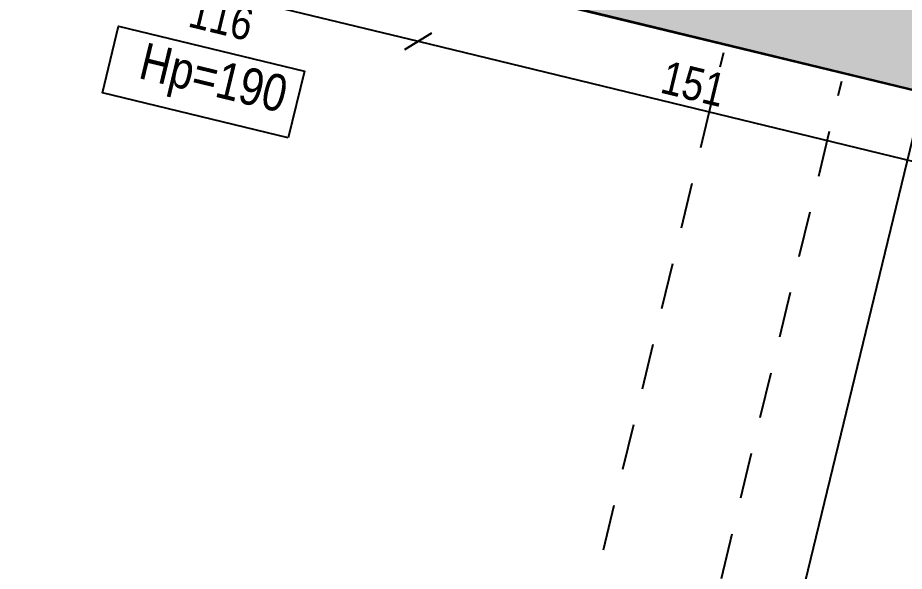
# Model space of a CAD drawing. Header units: metres. Extents: x 493 to 630, y -132 to -15.
# Drawn here: x 554.27 to 556.681, y -27.671 to -26.167 of the extents above; entities that cross this region are included whole.
import ezdxf

# ---------------------------------------------------------------- set-up
doc = ezdxf.new("R2010")
doc.units = ezdxf.units.M
doc.header["$MEASUREMENT"] = 0
doc.header["$PDMODE"] = 3
doc.linetypes.add('HIDDEN', pattern=[0.375, 0.25, -0.125])
for name, color, linetype in [('a_caramida', 2, 'Continuous'), ('a_cote_50', 9, 'Continuous'), ('a_grinzi', 253, 'HIDDEN'), ('a_pereti_hasuri', 253, 'Continuous'), ('a_text', 7, 'Continuous')]:
    doc.layers.add(name, color=color, linetype=linetype)
doc.layers.add('a_suprafete', color=7, linetype='Continuous', plot=False)
doc.styles.get("Standard").update_dxf_attribs({"font": 'ARIALN.TTF'})
doc.dimstyles.new('50 cote', dxfattribs={"dimtxt": 0.09, "dimasz": 0.06, "dimexe": 0, "dimexo": 0, "dimgap": 0.018, "dimtad": 1, "dimdec": 1, "dimlfac": 100, "dimrnd": 0.5, "dimdsep": 46, "dimtxsty": 'Standard', "dimblk": 'OBLIQUE', "dimcen": 0.00045, "dimclrd": 256, "dimclrt": 4, "dimadec": 1, "dimazin": 0, "dimtfac": 1, "dimtdec": 1, "dimtix": 1, "dimtofl": 0, "dimtmove": 0, "dimatfit": 3, "dimldrblk": 'OBLIQUE', "dimfxl": 0, "dimtolj": 1, "dimtzin": 0, "dimarcsym": 0})

# ---------------------------------------------------------------- blocks, each defined once
blk = doc.blocks.new('_Oblique')
at = {"color": 0, "linetype": 'ByBlock', "lineweight": -2}
blk.add_line((-0.5, -0.5), (0.5, 0.5), dxfattribs=at)
blk = doc.blocks.new('*D718')
at = {"layer": 'a_cote_50', "lineweight": -2, "ltscale": 0.3}
blk.add_line((554.3188, -25.979), (555.3587, -26.231), dxfattribs=at)
at = {"layer": 'Defpoints', "color": 0, "ltscale": 0.3}
for p in [(554.3629, -25.797), (555.4028, -26.049), (555.3587, -26.231)]:
    blk.add_point(p, dxfattribs=at)
at = {"layer": 'a_cote_50', "lineweight": -2, "ltscale": 0.3, "xscale": 0.06, "yscale": 0.06, "zscale": 0.06}
for p, rotation in [((554.3188, -25.979), 166.3782662383512), ((555.3587, -26.231), 346.3782662383512)]:
    blk.add_blockref('_Oblique', p, dxfattribs=dict(at, rotation=rotation))
at = {"layer": 'a_cote_50', "color": 4, "ltscale": 0.3, "char_height": 0.09, "attachment_point": 5, "rotation": 346.3783}
for s, insert in [('\\A1;107', (554.8538, -26.0429)), ('\\A1;116', (554.8237, -26.1672))]:
    blk.add_mtext(s, dxfattribs=dict(at, insert=insert))
blk = doc.blocks.new('*D719')
at = {"layer": 'a_cote_50', "lineweight": -2, "ltscale": 0.3}
blk.add_line((555.3587, -26.231), (556.8262, -26.5866), dxfattribs=at)
at = {"layer": 'Defpoints', "color": 0, "ltscale": 0.3}
for p in [(555.4028, -26.049), (556.8703, -26.4047), (556.8262, -26.5866)]:
    blk.add_point(p, dxfattribs=at)
at = {"layer": 'a_cote_50', "lineweight": -2, "ltscale": 0.3, "xscale": 0.06, "yscale": 0.06, "zscale": 0.06}
for p, rotation in [((555.3587, -26.231), 166.3782662383512), ((556.8262, -26.5866), 346.3782662383512)]:
    blk.add_blockref('_Oblique', p, dxfattribs=dict(at, rotation=rotation))
at = {"layer": 'a_cote_50', "color": 4, "ltscale": 0.3, "insert": (556.1075, -26.3467), "char_height": 0.09, "attachment_point": 5, "rotation": 346.3783}
blk.add_mtext('\\A1;151', dxfattribs=at)
blk = doc.blocks.new('*D919')
at = {"layer": 'a_cote_50', "lineweight": -2, "ltscale": 0.3}
blk.add_line((555.4407, -31.7057), (556.7334, -26.3715), dxfattribs=at)
at = {"layer": 'Defpoints', "color": 0, "ltscale": 0.3}
for p in [(556.5836, -26.3352), (556.7334, -26.3715), (555.2909, -31.6694)]:
    blk.add_point(p, dxfattribs=at)
at = {"layer": 'a_cote_50', "lineweight": -2, "ltscale": 0.3, "xscale": 0.06, "yscale": 0.06, "zscale": 0.06}
for p, rotation in [((556.7334, -26.3715), 76.37706990622965), ((555.4407, -31.7057), 256.3770699062297)]:
    blk.add_blockref('_Oblique', p, dxfattribs=dict(at, rotation=rotation))
at = {"layer": 'a_cote_50', "color": 4, "ltscale": 0.3, "insert": (556.0249, -29.0236), "char_height": 0.09, "attachment_point": 5, "rotation": 76.3771}
blk.add_mtext('\\A1;549', dxfattribs=at)

msp = doc.modelspace()

# ---------------------------------------------------------------- hatches: boundary and pattern name
at = {"layer": 'a_pereti_hasuri', "ltscale": 0.3}
h = msp.add_hatch(dxfattribs=at)
h.set_pattern_fill('ANSI33', color=256, scale=0.25, style=0)
h.set_pattern_definition([(45, (-4877.47588, 8292.44909), (-0.04419417382, 0.04419417382), []), (45, (-4877.43168, 8292.44909), (-0.04419417382, 0.04419417382), [0.03125, -0.015625])])
h.paths.add_polyline_path([(542.6983, -22.5342), (542.5879, -22.9896), (542.2963, -22.9189), (542.4067, -22.4635)])
h.paths.add_polyline_path([(545.264, -23.156), (545.1536, -23.6114), (543.6278, -23.2416), (543.7382, -22.7862)])
h.paths.add_polyline_path([(546.5954, -23.4787), (546.4851, -23.9341), (546.1935, -23.8634), (546.3039, -23.408)])
h.paths.add_polyline_path([(549.1612, -24.1005), (549.0508, -24.5559), (547.525, -24.1861), (547.6353, -23.7307)])
h.paths.add_polyline_path([(550.4926, -24.4231), (550.3823, -24.8785), (550.0907, -24.8079), (550.2011, -24.3525)])
h.paths.add_polyline_path([(554.3629, -25.797), (554.0616, -25.724), (554.1614, -25.3123), (554.4627, -25.3853)])
h.paths.add_polyline_path([(556.8703, -26.4047), (555.4028, -26.049), (555.5026, -25.6373), (556.9701, -25.9929)])
h.paths.add_polyline_path([(557.9102, -26.6567), (558.2115, -26.7297), (558.3113, -26.318), (558.01, -26.245)])
h.paths.add_polyline_path([(560.7189, -27.3374), (559.2514, -26.9817), (559.3512, -26.57), (560.8187, -26.9256)])
h.paths.add_polyline_path([(562.1599, -27.2507), (561.8586, -27.1777), (561.7588, -27.5894), (562.0601, -27.6624)])
h.paths.add_polyline_path([(564.7256, -27.8725), (563.1998, -27.5027), (563.1, -27.9144), (564.6258, -28.2842)])
h.paths.add_polyline_path([(566.0571, -28.1952), (565.7655, -28.1245), (565.6657, -28.5362), (565.9573, -28.6069)])
h.paths.add_polyline_path([(568.5645, -28.8028), (567.0966, -28.4471), (566.9972, -28.8589), (568.1148, -29.1298), (567.7316, -33.2922), (568.1477, -33.3305)])
h = msp.add_hatch(dxfattribs=at)
h.set_pattern_fill('ANSI33', color=256, scale=0.25, style=0)
h.set_pattern_definition([(45, (-4876.954644, 8292.469365), (-0.04419417382, 0.04419417382), []), (45, (-4876.91045, 8292.469365), (-0.04419417382, 0.04419417382), [0.03125, -0.015625])])
edge = h.paths.add_edge_path()
edge.add_line((551.5322, -24.6751), (551.4222, -25.1305))
edge.add_line((551.4222, -25.1305), (551.9154, -25.2501))
edge.add_line((551.9154, -25.2501), (550.6317, -30.5467))
edge.add_line((550.6317, -30.5467), (550.5831, -30.535))
edge.add_line((550.5831, -30.535), (550.4371, -31.1375))
edge.add_line((550.4371, -31.1375), (550.7141, -31.2047))
edge.add_line((550.7141, -31.2047), (550.7171, -31.192))
edge.add_line((550.7171, -31.192), (556.5965, -32.5427))
edge.add_line((556.5965, -32.5427), (556.678, -32.2063))
edge.add_line((556.678, -32.2063), (555.245, -31.859))
edge.add_line((555.245, -31.859), (555.2909, -31.6694))
edge.add_line((555.2909, -31.6694), (554.8341, -31.5587))
edge.add_line((554.8341, -31.5587), (554.7882, -31.7483))
edge.add_line((554.7882, -31.7483), (551.202, -30.8791))
edge.add_line((551.202, -30.8791), (551.2479, -30.6896))
edge.add_line((551.2479, -30.6896), (551.2203, -30.6829))
edge.add_line((551.2203, -30.6829), (552.513, -25.3487))
edge.add_line((552.513, -25.3487), (553.0217, -25.472))
edge.add_line((553.0217, -25.472), (553.1215, -25.0602))
edge.add_line((553.1215, -25.0602), (551.5325, -24.6751))

# ---------------------------------------------------------------- linework, layer by layer
at = {"layer": 'a_caramida', "ltscale": 0.3}
msp.add_lwpolyline([(556.8703, -26.4047), (555.4028, -26.049), (555.5026, -25.6373), (556.9701, -25.9929)], close=True, dxfattribs=at)
at = {"layer": 'a_grinzi', "ltscale": 0.5}
for points in [[(554.9086, -31.5487), (556.1899, -26.2617)], [(555.2293, -31.6264), (556.5106, -26.3395)]]:
    msp.add_lwpolyline(points, dxfattribs=at)
at = {"layer": 'a_suprafete', "ltscale": 0.3}
msp.add_lwpolyline([(567.5859, -34.8755), (568.115, -29.128), (552.5134, -25.3469), (551.2203, -30.6829), (551.2479, -30.6896), (551.202, -30.8791), (554.7882, -31.7483)], dxfattribs=at)
at = {"layer": 'a_text'}
msp.add_lwpolyline([(555.0058, -26.4934), (554.5004, -26.3709), (554.5444, -26.1895), (555.0498, -26.312)], close=True, dxfattribs=at)

# ---------------------------------------------------------------- texts
at = {"layer": 'a_text', "insert": (554.5878, -26.3595), "char_height": 0.1, "width": 1.87247, "attachment_point": 7, "rotation": 346.3771}
msp.add_mtext('\\A1;Hp=190', dxfattribs=at)

# ---------------------------------------------------------------- dimensions: what is measured, and where the dimension line sits
at = {"layer": 'a_cote_50', "ltscale": 0.3}
dim = msp.add_linear_dim(base=(555.3587, -26.231), p1=(554.3629, -25.797), p2=(555.4028, -26.049), angle=166.3783, text='<>\\X116', dimstyle='50 cote', override={"dimtmove": 1}, dxfattribs=at)
dim.commit()
dim.dimension.update_dxf_attribs({"geometry": '*D718', "text_midpoint": (554.8388, -26.105)})
dim = msp.add_linear_dim(base=(556.8262, -26.5866), p1=(555.4028, -26.049), p2=(556.8703, -26.4047), angle=166.3783, dimstyle='50 cote', override={"dimtmove": 1}, dxfattribs=at)
dim.commit()
dim.dimension.update_dxf_attribs({"geometry": '*D719', "text_midpoint": (556.1075, -26.3467)})
dim = msp.add_aligned_dim(p1=(555.2909, -31.6694), p2=(556.5836, -26.3352), distance=-0.1541, dimstyle='50 cote', dxfattribs=at)
dim.commit()
dim.dimension.update_dxf_attribs({"geometry": '*D919', "text_midpoint": (556.0249, -29.0236)})

doc.saveas('drawing.dxf')
